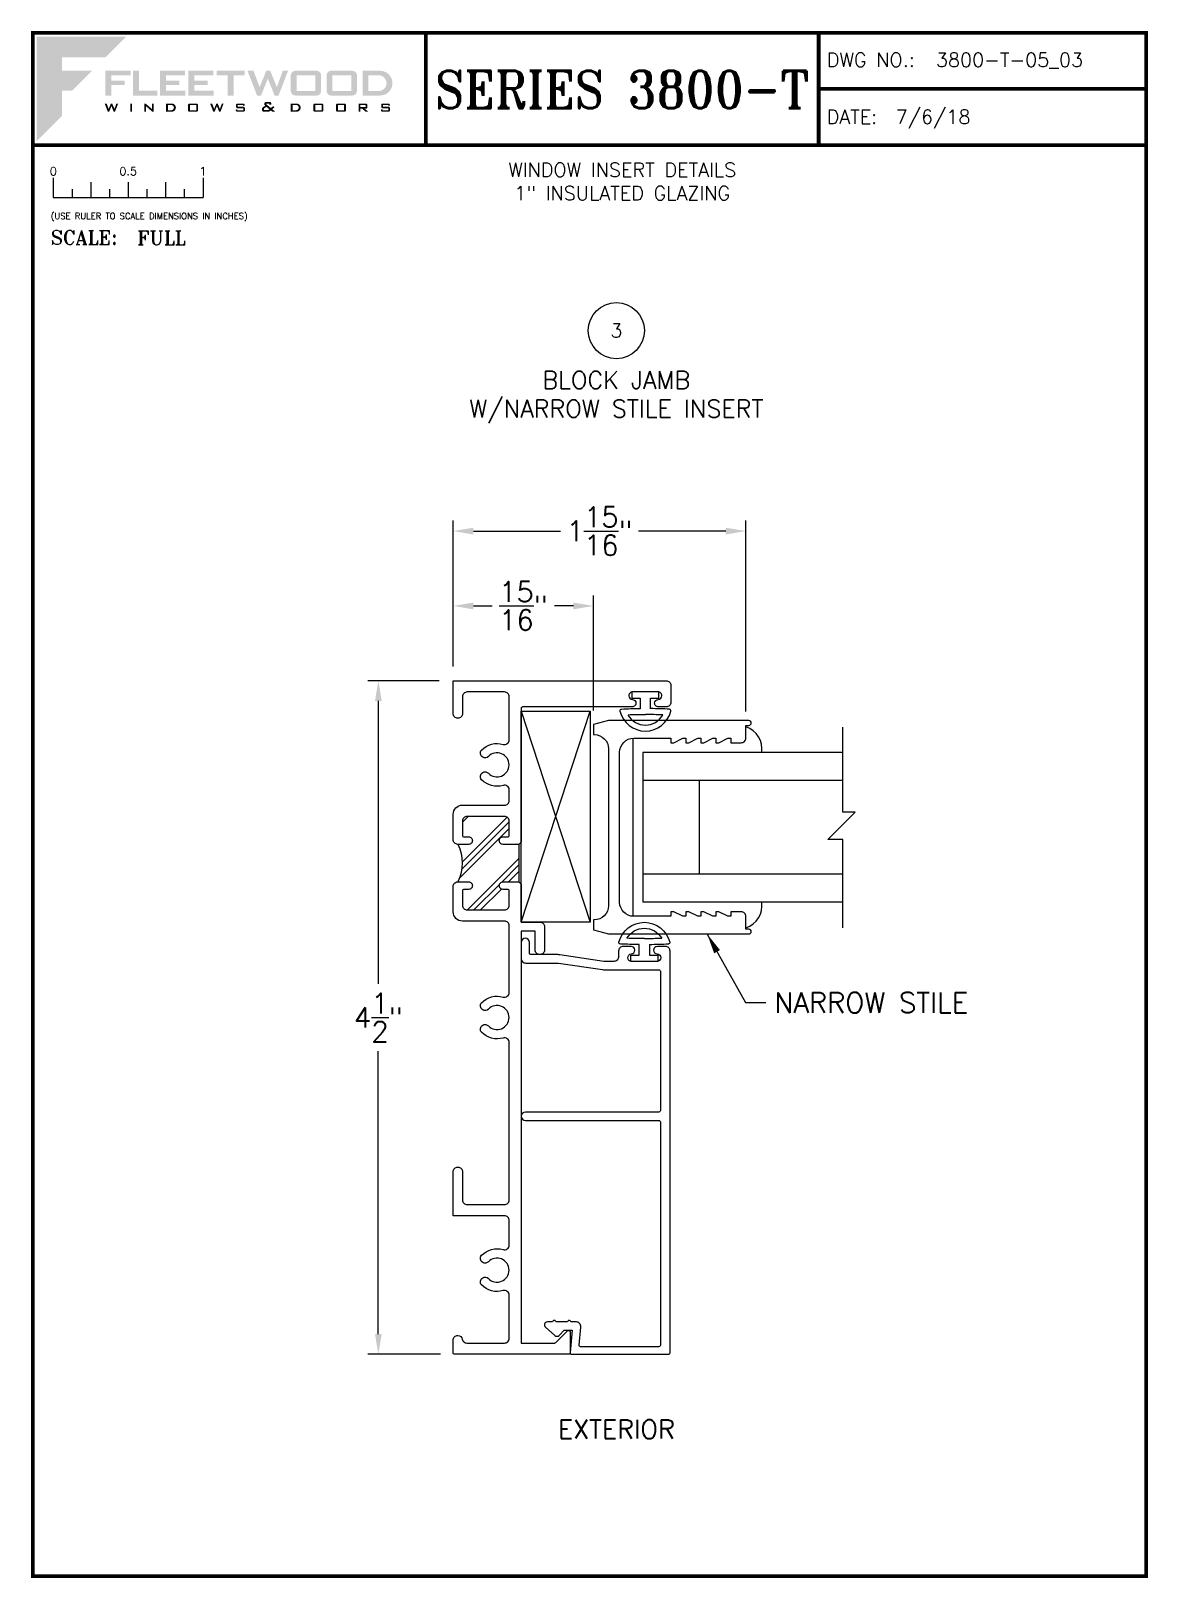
# Paper-space layout 'DETAIL 3' of a CAD drawing. Extents: x 0.3 to 7.8, y 0.1 to 10.4.
# The model-space entities are those that its viewports show. They can reach past a viewport. Long polylines and large blocks are cut down to what shows.
import ezdxf
from ezdxf.enums import TextEntityAlignment as Align

# ---------------------------------------------------------------- set-up
doc = ezdxf.new("R2010")
doc.units = 0
doc.header["$MEASUREMENT"] = 0
doc.layers.get('0').update_dxf_attribs({"linetype": 'CONTINUOUS'})
doc.layers.get('Defpoints').update_dxf_attribs({"linetype": 'CONTINUOUS'})
for name, color, linetype in [('DIM', 7, 'CONTINUOUS'), ('FRAME', 1, 'CONTINUOUS'), ('GEOMETRY', 1, 'CONTINUOUS'), ('GLASS', 7, 'CONTINUOUS'), ('GLASS-VINYL', 7, 'CONTINUOUS'), ('MISC.', 7, 'CONTINUOUS'), ('SASH', 5, 'CONTINUOUS'), ('TEXT', 7, 'CONTINUOUS')]:
    doc.layers.add(name, color=color, linetype=linetype)
doc.layers.add('vp', color=40, linetype='CONTINUOUS', plot=False)
doc.layers.get('vp').off()
doc.styles.add('ROMANS', font='romans')
doc.styles.add('ROMANT', font='romant')
doc.styles.add('SIMPLEX-094', font='simplex.shx', dxfattribs={"height": 0.094})
doc.styles.get("Standard").update_dxf_attribs({"font": 'simplex.shx'})
doc.dimstyles.new('FULL SCALE', dxfattribs={"dimscale": 0.75, "dimtxt": 0.18, "dimasz": 0.18, "dimexe": 0.09375, "dimexo": 0.125, "dimgap": 0.09, "dimtad": 0, "dimtih": 1, "dimtoh": 1, "dimdec": 4, "dimzin": 0, "dimdsep": 46, "dimlunit": 4, "dimtxsty": 'Standard', "dimcen": 0.09, "dimadec": 0, "dimazin": 0, "dimtfac": 1, "dimtdec": 4, "dimtofl": 0, "dimtmove": 0, "dimatfit": 3, "dimfxl": 0, "dimtolj": 1, "dimtzin": 0, "dimarcsym": 0})

# ---------------------------------------------------------------- blocks, each defined once
blk = doc.blocks.new('sectball')
blk.add_circle((0, 0), 0.125)
blk.add_attdef('NO', text='', height=0.062).set_placement((0, 0), align=Align.MIDDLE_CENTER)
for tag, p in [('LINE1', (0, -0.2588)), ('LINE2', (0, -0.3864)), ('LINE3', (0, -0.5214))]:
    blk.add_attdef(tag, text='', height=0.078).set_placement(p, align=Align.CENTER)
blk = doc.blocks.new('*D44')
at = {"layer": 'Defpoints', "color": 0}
for p in [(3.121, 6.608), (3.121, 6.108), (4.059, 5.815)]:
    blk.add_point(p, dxfattribs=at)
at = {"layer": 'DIM', "color": 0, "lineweight": -2}
for p, q in [((3.121, 6.202), (3.121, 6.678)), ((4.059, 5.909), (4.059, 6.678)), ((3.256, 6.608), (3.381, 6.608)), ((3.924, 6.608), (3.799, 6.608))]:
    blk.add_line(p, q, dxfattribs=at)
at = {"layer": 'DIM', "color": 0}
for points in [[(3.256, 6.63), (3.256, 6.585), (3.121, 6.608)], [(3.924, 6.63), (3.924, 6.585), (4.059, 6.608)]]:
    blk.add_solid(points, dxfattribs=at)
at = {"layer": 'DIM', "color": 0, "insert": (3.59, 6.608), "char_height": 0.135, "attachment_point": 5}
blk.add_mtext('\\A1;{\\H1.000000x;\\S15/16;}"', dxfattribs=at)
blk = doc.blocks.new('*D45')
at = {"layer": 'Defpoints', "color": 0}
for p in [(3.121, 7.108), (3.121, 6.108), (5.077, 5.81)]:
    blk.add_point(p, dxfattribs=at)
at = {"layer": 'DIM', "color": 0, "lineweight": -2}
for p, q in [((3.121, 6.202), (3.121, 7.178)), ((5.077, 5.903), (5.077, 7.178)), ((3.256, 7.108), (3.838, 7.108)), ((4.942, 7.108), (4.359, 7.108))]:
    blk.add_line(p, q, dxfattribs=at)
at = {"layer": 'DIM', "color": 0}
for points in [[(3.256, 7.13), (3.256, 7.085), (3.121, 7.108)], [(4.942, 7.13), (4.942, 7.085), (5.077, 7.108)]]:
    blk.add_solid(points, dxfattribs=at)
at = {"layer": 'DIM', "color": 0, "insert": (4.099, 7.108), "char_height": 0.135, "attachment_point": 5}
blk.add_mtext('\\A1;1{\\H1.000000x;\\S15/16;}"', dxfattribs=at)
blk = doc.blocks.new('Fleetwood_Logo_6-10-15')
h = blk.add_hatch(color=154)
h.dxf.hatch_style = 1
h.paths.add_polyline_path([(0.2526, -0.0017), (0.0019, -0.0017), (0.0019, -0.2942), (0.0725, -0.2236), (0.0725, -0.1535), (0.1007, -0.1535), (0.1567, -0.0976), (0.0725, -0.0976), (0.0725, -0.0596), (0.1946, -0.0596)])
h = blk.add_hatch(color=251)
h.dxf.hatch_style = 1
h.paths.add_polyline_path([(0.2487, -0.1256), (0.2112, -0.1256), (0.2112, -0.1102), (0.2647, -0.1102), (0.2647, -0.0976), (0.1946, -0.0976), (0.1946, -0.1667), (0.2112, -0.1667), (0.2112, -0.1377), (0.2487, -0.1377)])
h = blk.add_hatch(color=251)
h.dxf.hatch_style = 1
h.paths.add_polyline_path([(0.2886, -0.0976), (0.272, -0.0976), (0.272, -0.1667), (0.3401, -0.1667), (0.3401, -0.1535), (0.2886, -0.1535)])
h = blk.add_hatch(color=251)
h.dxf.hatch_style = 1
h.paths.add_polyline_path([(0.4175, -0.0976), (0.3474, -0.0976), (0.3474, -0.1667), (0.4185, -0.1667), (0.4185, -0.1534), (0.364, -0.1534), (0.364, -0.1377), (0.4015, -0.1377), (0.4015, -0.1256), (0.364, -0.1256), (0.364, -0.1102), (0.4175, -0.1102)])
h = blk.add_hatch(color=251)
h.dxf.hatch_style = 1
h.paths.add_polyline_path([(0.4965, -0.0976), (0.4264, -0.0976), (0.4264, -0.1667), (0.4975, -0.1667), (0.4975, -0.1534), (0.443, -0.1534), (0.443, -0.1377), (0.4804, -0.1377), (0.4804, -0.1256), (0.443, -0.1256), (0.443, -0.1102), (0.4965, -0.1102)])
h = blk.add_hatch(color=251)
h.dxf.hatch_style = 1
h.paths.add_polyline_path([(0.5842, -0.0976), (0.5054, -0.0976), (0.5054, -0.1102), (0.5365, -0.1102), (0.5365, -0.1667), (0.5531, -0.1667), (0.5531, -0.1102), (0.5842, -0.1102)])
h = blk.add_hatch(color=251)
h.dxf.hatch_style = 1
h.paths.add_polyline_path([(0.6089, -0.0976), (0.5921, -0.0976), (0.6188, -0.1667), (0.63, -0.1667), (0.6489, -0.1192), (0.6679, -0.1667), (0.6789, -0.1667), (0.7056, -0.0976), (0.6908, -0.0976), (0.6742, -0.1433), (0.6558, -0.0976), (0.6446, -0.0976), (0.6261, -0.1433)])
h = blk.add_hatch(color=251)
h.dxf.hatch_style = 1
h.paths.add_polyline_path([(0.7853, -0.0976), (0.726, -0.0976, 0.414214), (0.7133, -0.1102), (0.7133, -0.154, 0.414214), (0.726, -0.1667), (0.7853, -0.1667, 0.414214), (0.798, -0.154), (0.798, -0.1102, 0.414214)])
h.paths.add_polyline_path([(0.7819, -0.1102), (0.7819, -0.154), (0.7294, -0.154), (0.7294, -0.1102)], flags=16)
h = blk.add_hatch(color=251)
h.dxf.hatch_style = 1
h.paths.add_polyline_path([(0.8856, -0.0976), (0.8262, -0.0976, 0.414214), (0.8136, -0.1102), (0.8136, -0.154, 0.414214), (0.8262, -0.1667), (0.8856, -0.1667, 0.414214), (0.8982, -0.154), (0.8982, -0.1102, 0.414214)])
h.paths.add_polyline_path([(0.8822, -0.1102), (0.8822, -0.154), (0.8296, -0.154), (0.8296, -0.1102)], flags=16)
h = blk.add_hatch(color=251)
h.dxf.hatch_style = 1
h.paths.add_polyline_path([(0.9632, -0.0976), (0.914, -0.0976), (0.914, -0.1667), (0.9632, -0.1667, 1)])
h.paths.add_polyline_path([(0.9301, -0.1102), (0.9593, -0.1102, -1), (0.9593, -0.154), (0.9301, -0.154)], flags=16)
h = blk.add_hatch(color=7)
h.dxf.hatch_style = 1
h.paths.add_polyline_path([(0.2301, -0.1891), (0.2251, -0.1891), (0.2196, -0.2043), (0.2134, -0.1891), (0.2097, -0.1891), (0.2035, -0.2043), (0.1978, -0.1891), (0.1922, -0.1891), (0.2011, -0.2121), (0.2048, -0.2121), (0.2112, -0.1963), (0.2175, -0.2121), (0.2212, -0.2121)])
h = blk.add_hatch(color=7)
h.dxf.hatch_style = 1
h.paths.add_polyline_path([(0.2691, -0.1891), (0.2637, -0.1891), (0.2637, -0.2118), (0.2637, -0.2121), (0.2691, -0.2121)])
h = blk.add_hatch(color=7)
h.dxf.hatch_style = 1
h.paths.add_polyline_path([(0.3077, -0.1964), (0.3259, -0.2121), (0.3298, -0.2121), (0.3298, -0.1891), (0.325, -0.1891), (0.325, -0.2047), (0.3067, -0.1891), (0.3029, -0.1891), (0.3029, -0.2121), (0.3077, -0.2121)])
h = blk.add_hatch(color=7)
h.dxf.hatch_style = 1
h.paths.add_polyline_path([(0.3801, -0.1891), (0.3637, -0.1891), (0.3637, -0.2121), (0.3801, -0.2121, 1)])
h.paths.add_polyline_path([(0.3691, -0.2079), (0.3691, -0.1933), (0.3788, -0.1933, -1), (0.3788, -0.2079)], flags=16)
h = blk.add_hatch(color=7)
h.dxf.hatch_style = 1
h.paths.add_polyline_path([(0.4537, -0.2079), (0.4537, -0.1933, 0.414214), (0.4495, -0.1891), (0.4297, -0.1891, 0.414214), (0.4255, -0.1933), (0.4255, -0.2079, 0.414214), (0.4297, -0.2121), (0.4495, -0.2121, 0.414214)])
h.paths.add_polyline_path([(0.4308, -0.2079), (0.4308, -0.1933), (0.4484, -0.1933), (0.4484, -0.2079)], flags=16)
h = blk.add_hatch(color=7)
h.dxf.hatch_style = 1
h.paths.add_polyline_path([(0.5253, -0.1891), (0.5203, -0.1891), (0.5148, -0.2043), (0.5087, -0.1891), (0.5049, -0.1891), (0.4988, -0.2043), (0.493, -0.1891), (0.4874, -0.1891), (0.4963, -0.2121), (0.5001, -0.2121), (0.5064, -0.1963), (0.5127, -0.2121), (0.5164, -0.2121)])
h = blk.add_hatch(color=7)
h.dxf.hatch_style = 1
h.paths.add_polyline_path([(0.5801, -0.1891), (0.5643, -0.1891, 0.414214), (0.56, -0.1933), (0.56, -0.1981, 0.414214), (0.5643, -0.2024), (0.58, -0.2024), (0.58, -0.2078), (0.5637, -0.2078), (0.5637, -0.2052), (0.5591, -0.2062), (0.5591, -0.2078, 0.414214), (0.5634, -0.2121), (0.5805, -0.2121, 0.414214), (0.5848, -0.2078), (0.5848, -0.2024, 0.414214), (0.5805, -0.1982), (0.5648, -0.1982), (0.5648, -0.193), (0.5798, -0.193), (0.5798, -0.1958), (0.5843, -0.1948), (0.5843, -0.1933, 0.414214)])
h = blk.add_hatch(color=7)
h.dxf.hatch_style = 1
h.paths.add_polyline_path([(0.645, -0.1913, -0.222262), (0.6447, -0.1906), (0.6447, -0.1892), (0.6535, -0.1892), (0.6535, -0.193), (0.6587, -0.1918), (0.6587, -0.189, 0.414214), (0.6544, -0.1847), (0.6437, -0.1847, 0.414214), (0.6394, -0.189), (0.6394, -0.1922, 0.222262), (0.6407, -0.1948), (0.6415, -0.1955), (0.6345, -0.1998, 0.260684), (0.6329, -0.2027), (0.6329, -0.2078, 0.414214), (0.6372, -0.2121), (0.6514, -0.2121, 0.17577), (0.6536, -0.2113), (0.657, -0.2085), (0.6614, -0.2121), (0.6699, -0.2121), (0.6613, -0.2049), (0.6676, -0.1997), (0.6637, -0.1964), (0.6574, -0.2017)])
h.paths.add_polyline_path([(0.6532, -0.2052), (0.6509, -0.2072, -0.17577), (0.6502, -0.2074), (0.6382, -0.2074), (0.6382, -0.2033, -0.260684), (0.6387, -0.2025), (0.6451, -0.1985)], flags=16)
h = blk.add_hatch(color=7)
h.dxf.hatch_style = 1
h.paths.add_polyline_path([(0.7294, -0.1891), (0.713, -0.1891), (0.713, -0.2121), (0.7294, -0.2121, 1)])
h.paths.add_polyline_path([(0.7184, -0.2079), (0.7184, -0.1933), (0.7281, -0.1933, -1), (0.7281, -0.2079)], flags=16)
h = blk.add_hatch(color=7)
h.dxf.hatch_style = 1
h.paths.add_polyline_path([(0.8045, -0.2079), (0.8045, -0.1933, 0.414214), (0.8003, -0.1891), (0.7805, -0.1891, 0.414214), (0.7763, -0.1933), (0.7763, -0.2079, 0.414214), (0.7805, -0.2121), (0.8003, -0.2121, 0.414214)])
h.paths.add_polyline_path([(0.7816, -0.2079), (0.7816, -0.1933), (0.7992, -0.1933), (0.7992, -0.2079)], flags=16)
h = blk.add_hatch(color=7)
h.dxf.hatch_style = 1
h.paths.add_polyline_path([(0.8678, -0.2079), (0.8678, -0.1933, 0.414214), (0.8636, -0.1891), (0.8438, -0.1891, 0.414214), (0.8396, -0.1933), (0.8396, -0.2079, 0.414214), (0.8438, -0.2121), (0.8636, -0.2121, 0.414214)])
h.paths.add_polyline_path([(0.8449, -0.2079), (0.8449, -0.1933), (0.8624, -0.1933), (0.8624, -0.2079)], flags=16)
h = blk.add_hatch(color=7)
h.dxf.hatch_style = 1
h.paths.add_polyline_path([(0.9277, -0.1993), (0.9277, -0.1933, 0.414214), (0.9235, -0.1891), (0.9028, -0.1891), (0.9028, -0.2121), (0.9082, -0.2121), (0.9082, -0.2035), (0.9131, -0.2035), (0.9224, -0.2121), (0.9303, -0.2121), (0.9197, -0.2035), (0.9235, -0.2035, 0.414214)])
h.paths.add_polyline_path([(0.9082, -0.1993), (0.9082, -0.1933), (0.9214, -0.1933, -0.414214), (0.9224, -0.1943), (0.9224, -0.1983, -0.414214), (0.9214, -0.1993)], flags=16)
h = blk.add_hatch(color=7)
h.dxf.hatch_style = 1
h.paths.add_polyline_path([(0.9867, -0.1982), (0.971, -0.1982), (0.971, -0.193), (0.9859, -0.193), (0.9859, -0.1958), (0.9905, -0.1948), (0.9905, -0.1933, 0.414214), (0.9863, -0.1891), (0.9705, -0.1891, 0.414214), (0.9662, -0.1933), (0.9662, -0.1981, 0.414214), (0.9705, -0.2024), (0.9862, -0.2024), (0.9862, -0.2078), (0.9699, -0.2078), (0.9699, -0.2052), (0.9653, -0.2062), (0.9653, -0.2078, 0.414214), (0.9696, -0.2121), (0.9867, -0.2121, 0.414214), (0.991, -0.2078), (0.991, -0.2024, 0.414214)])
blk = doc.blocks.new('A-SIZE_P')
at = {"const_width": 0.025}
blk.add_lwpolyline([(0.313, 0.125), (7.751, 0.125), (7.751, 10.437), (0.313, 10.437)], close=True, dxfattribs=at)
for points in [[(2.938, 10.437), (2.938, 9.687)], [(5.563, 10.437), (5.563, 9.687)], [(5.563, 10.062), (7.751, 10.062)], [(0.313, 9.687), (7.751, 9.687)]]:
    blk.add_lwpolyline(points, dxfattribs=at)
at = {"xscale": 2.387023416083395, "yscale": 2.387023416083395, "zscale": 2.387023416083395}
blk.add_blockref('Fleetwood_Logo_6-10-15', (0.334, 10.416), dxfattribs=at)
for s, style, p in [('DWG NO.:', 'SIMPLEX-094', (5.617, 10.209)), ('DATE:', 'SIMPLEX-094', (5.616, 9.829)), ('SCALE:', 'ROMANT', (0.433, 9.022))]:
    blk.add_text(s, height=0.094, dxfattribs=dict(style=style)).set_placement(p)
for tag, p, style in [('DWG_NO', (6.346, 10.209), 'SIMPLEX-094'), ('DATE', (6.077, 9.829), 'SIMPLEX-094'), ('SCALE', (1.011, 9.02), 'ROMANT')]:
    blk.add_attdef(tag, p, '', height=0.094, dxfattribs=dict(style=style))
for tag, height, style, width, p, p2 in [('DWG_NO_F', 0.094, 'SIMPLEX-094', 1.745692, (6.347, 10.209), (7.683, 10.209)), ('PRODUCT', 0.25, 'ROMANT', 1.390728, (3.001, 9.934), (5.5, 9.934))]:
    blk.add_attdef(tag, text='', height=height, dxfattribs=dict(style=style, width=width)).set_placement(p, p2, align=Align.FIT)
blk = doc.blocks.new('Full')
for p, q in [((0.137, -0.219), (0.137, -0.35)), ((0.262, -0.294), (0.262, -0.35)), ((0.387, -0.249), (0.387, -0.35)), ((0.512, -0.294), (0.512, -0.35)), ((0.637, -0.249), (0.637, -0.35)), ((0.762, -0.294), (0.762, -0.35)), ((0.887, -0.249), (0.887, -0.35)), ((1.012, -0.294), (1.012, -0.35)), ((1.137, -0.219), (1.137, -0.35)), ((0.137, -0.35), (1.137, -0.35))]:
    blk.add_line(p, q)
for s, p in [('0', (0.137, -0.219)), ('0.5', (0.637, -0.219)), ('1', (1.137, -0.219))]:
    blk.add_text(s, height=0.055).set_placement(p, align=Align.BOTTOM_CENTER)
at = {"style": 'ROMANS'}
blk.add_text('(USE RULER TO SCALE DIMENSIONS IN INCHES)', height=0.04115, dxfattribs=at).set_placement((0.12, -0.495))
blk = doc.blocks.new('*D96')
at = {"layer": 'Defpoints', "color": 0}
for p in [(3.121, 6.108), (2.621, 1.608), (3.131, 1.608)]:
    blk.add_point(p, dxfattribs=at)
at = {"layer": 'DIM', "color": 0, "lineweight": -2}
for p, q in [((3.027, 6.108), (2.551, 6.108)), ((2.621, 5.973), (2.621, 4.083)), ((2.621, 1.743), (2.621, 3.633)), ((3.037, 1.608), (2.551, 1.608))]:
    blk.add_line(p, q, dxfattribs=at)
at = {"layer": 'DIM', "color": 0}
for points in [[(2.599, 5.973), (2.644, 5.973), (2.621, 6.108)], [(2.599, 1.743), (2.644, 1.743), (2.621, 1.608)]]:
    blk.add_solid(points, dxfattribs=at)
at = {"layer": 'DIM', "color": 0, "insert": (2.621, 3.858), "char_height": 0.135, "attachment_point": 5}
blk.add_mtext('\\A1;4{\\H1.000000x;\\S1/2;}"', dxfattribs=at)
blk = doc.blocks.new('3008 FIXED STILE')
blk.add_lwpolyline([(-1.038, 0.713), (-1.002, 0.713), (-0.1, 0.713), (0, 0.686), (0, 0.619), (-0.006, 0.619, 0.414214), (-0.1, 0.525), (-0.1, -0.525, 0.414214), (-0.006, -0.619), (0, -0.619), (0, -0.686), (-0.1, -0.713), (-1.038, -0.713, -0.999996), (-1.038, -0.681), (-1.018, -0.681), (-1.018, -0.596, -0.414214), (-0.987, -0.565), (-0.918, -0.565), (-0.918, -0.595), (-0.898, -0.595), (-0.838, -0.565), (-0.818, -0.565), (-0.818, -0.595), (-0.798, -0.595), (-0.738, -0.565), (-0.718, -0.565), (-0.718, -0.595), (-0.698, -0.595), (-0.638, -0.565), (-0.618, -0.565), (-0.618, -0.595), (-0.598, -0.595), (-0.538, -0.565), (-0.518, -0.565), (-0.518, -0.595), (-0.269, -0.595, 0.414214), (-0.175, -0.501), (-0.175, 0.501, 0.414214), (-0.269, 0.595), (-0.518, 0.595), (-0.518, 0.565), (-0.538, 0.565), (-0.598, 0.595), (-0.618, 0.595), (-0.618, 0.565), (-0.638, 0.565), (-0.698, 0.595), (-0.718, 0.595), (-0.718, 0.565), (-0.738, 0.565), (-0.798, 0.595), (-0.818, 0.595), (-0.818, 0.565), (-0.838, 0.565), (-0.898, 0.595), (-0.918, 0.595), (-0.918, 0.565), (-0.987, 0.565, -0.414214), (-1.018, 0.596), (-1.018, 0.681), (-1.038, 0.681, -0.999996), (-1.038, 0.713)], format="xyb")
blk = doc.blocks.new('25031')
at = {"layer": 'GEOMETRY', "color": 5}
for p, q in [((-0.035, 0.112), (-0.035, 0.042)), ((0.035, 0.042), (0.035, 0.112)), ((-0.035, 0.042), (-0.09, 0.042)), ((-0.09, 0.042), (-0.09, 0)), ((-0.09, 0), (0.09, 0)), ((0.09, 0.042), (0.035, 0.042)), ((0.09, 0), (0.09, 0.042))]:
    blk.add_line(p, q, dxfattribs=at)
for centre, radius, start, end in [((0, 0.086), 0.175, 14.1622, 165.8685), ((0, 0.086), 0.135, 30.4808, 149.5259), ((-0.16, 0.126), 0.01, 165.8685, 267.1063), ((0, 3.29), 3.179, 267.1063, 269.3654), ((0, 3.29), 3.139, 267.8759, 269.9963), ((0.005, 3.056), 2.904, 269.9005, 272.1922), ((0.005, 3.056), 2.944, 270.5829, 273.0223), ((0.16, 0.126), 0.01, 273.0223, 14.1622)]:
    blk.add_arc(centre, radius, start, end, dxfattribs=at)
blk = doc.blocks.new('3809 BLOCK FRAME')
h = blk.add_hatch()
h.set_pattern_fill('PLAST', color=256, angle=45, style=0)
h.set_pattern_definition([(45, (-4.25098, -6.643), (-0.176777, 0.176777), []), (45, (-4.27308, -6.6209), (-0.176777, 0.176777), []), (45, (-4.29517, -6.5988), (-0.176777, 0.176777), [])])
edge = h.paths.add_edge_path()
edge.add_arc((-0.937, 0.093), 0.031, 270, 360, ccw=False)
edge.add_line((-0.937, 0.062), (-1.033, 0.062))
edge.add_arc((-1.033, 0.072), 0.01, 180, 270, ccw=False)
edge.add_line((-1.043, 0.072), (-1.043, 0.103))
edge.add_arc((-1.068, 0.103), 0.025, 360, 450)
edge.add_arc((-1.068, 0.103), 0.025, 90, 180)
edge.add_line((-1.093, 0.103), (-1.093, 0.031))
edge.add_arc((-1.218, -0.221), 0.281, 63.5092, 116.4908)
edge.add_line((-1.344, 0.031), (-1.344, 0.103))
edge.add_arc((-1.369, 0.103), 0.025, 0, 90)
edge.add_arc((-1.369, 0.103), 0.025, 90, 180)
edge.add_line((-1.394, 0.103), (-1.394, 0.072))
edge.add_arc((-1.404, 0.072), 0.01, 270, 360, ccw=False)
edge.add_line((-1.404, 0.062), (-1.5, 0.062))
edge.add_arc((-1.5, 0.093), 0.031, 180, 270, ccw=False)
edge.add_line((-1.531, 0.093), (-1.531, 0.343))
edge.add_arc((-1.5, 0.343), 0.031, 90, 180, ccw=False)
edge.add_line((-1.5, 0.374), (-1.404, 0.374))
edge.add_arc((-1.404, 0.364), 0.01, 0, 90, ccw=False)
edge.add_line((-1.394, 0.364), (-1.394, 0.333))
edge.add_arc((-1.369, 0.333), 0.025, 180, 270)
edge.add_arc((-1.369, 0.333), 0.025, 270, 360)
edge.add_line((-1.344, 0.333), (-1.344, 0.439))
edge.add_line((-1.344, 0.439), (-1.093, 0.439))
edge.add_line((-1.093, 0.439), (-1.093, 0.333))
edge.add_arc((-1.068, 0.333), 0.025, 180, 270)
edge.add_arc((-1.068, 0.333), 0.025, 270, 360)
edge.add_line((-1.043, 0.333), (-1.043, 0.364))
edge.add_arc((-1.033, 0.364), 0.01, 90, 180, ccw=False)
edge.add_line((-1.033, 0.374), (-0.937, 0.374))
edge.add_arc((-0.937, 0.343), 0.031, 0, 90, ccw=False)
edge.add_line((-0.906, 0.343), (-0.906, 0.093))
blk.add_line((-1.093, 0.439), (-1.344, 0.439))
for points in [[(-1.093, 0.439), (-1.093, 0.333, 0.414214), (-1.068, 0.308, 0.414214), (-1.043, 0.333), (-1.043, 0.364, -0.414214), (-1.033, 0.374), (-0.937, 0.374, -0.414214), (-0.906, 0.343), (-0.906, 0.093, -0.414214), (-0.937, 0.062), (-1.033, 0.062, -0.414214), (-1.043, 0.072), (-1.043, 0.103, 0.414214), (-1.068, 0.128), (-1.068, 0.128, 0.414214), (-1.093, 0.103), (-1.093, 0.031, 0.414214), (-1.062, 0), (-0.893, 0, 0.414214), (-0.831, 0.062), (-0.831, 0.343, -0.414214), (-0.8, 0.374), (-0.729, 0.374, -0.5024), (-0.699, 0.334, 0.280293), (-0.661, 0.19, 0.498955), (-0.613, 0.198), (-0.613, 0.198, 0.334263), (-0.618, 0.235, -2.470836), (-0.506, 0.235, 0.334263), (-0.511, 0.198, 0.498955), (-0.463, 0.19, 0.280293), (-0.425, 0.334, -0.5024), (-0.395, 0.374), (-0.106, 0.374, -0.414214), (-0.075, 0.343), (-0.075, 0.093, -0.414214), (-0.106, 0.062), (-0.219, 0.062, 0.414214), (-0.25, 0.031, 0.414214), (-0.219, 0), (0, 0), (0, 1.423, 0.414214), (-0.031, 1.454), (-0.144, 1.454, 0.414214), (-0.175, 1.423), (-0.175, 1.371, 0.414214), (-0.15, 1.346), (-0.15, 1.346, 0.399638), (-0.125, 1.37, -0.399638), (-0.1, 1.394), (-0.1, 1.394, -0.414214), (-0.075, 1.369), (-0.075, 1.199, -0.414214), (-0.1, 1.174), (-0.1, 1.174, -0.399638), (-0.125, 1.198, 0.399638), (-0.15, 1.221, 0.414214), (-0.175, 1.196), (-0.175, 0.464, -0.414214), (-0.185, 0.454), (-1.078, 0.454), (-1.093, 0.439)], [(-1.344, 0.439), (-1.344, 0.439), (-1.359, 0.454), (-1.612, 0.454), (-1.612, 0.579, 0.414214), (-1.643, 0.61), (-1.799, 0.61, 0.414214), (-1.83, 0.579, 0.414214), (-1.799, 0.548), (-1.674, 0.548), (-1.674, 0.454), (-4.425, 0.454), (-4.425, 0.678, -0.198912), (-4.422, 0.685), (-4.343, 0.764, 0.668179), (-4.35, 0.781), (-4.49, 0.781, 0.414214), (-4.5, 0.771), (-4.5, 0.01, 0.414214), (-4.49, 0), (-4.406, 0, 0.414214), (-4.375, 0.031, 0.358249), (-4.4, 0.061, -0.358249), (-4.425, 0.092), (-4.425, 0.343, -0.414214), (-4.394, 0.374), (-4.105, 0.374, -0.5024), (-4.075, 0.334, 0.280293), (-4.037, 0.19, 0.498955), (-3.989, 0.198, 0.334263), (-3.994, 0.235, -2.470836), (-3.882, 0.235, 0.334263), (-3.887, 0.198, 0.498955), (-3.839, 0.19, 0.280293), (-3.801, 0.334, -0.5024), (-3.771, 0.374), (-3.606, 0.374, -0.414214), (-3.575, 0.343), (-3.575, 0), (-3.281, 0, 0.414214), (-3.25, 0.031, 0.414214), (-3.281, 0.062), (-3.469, 0.062, -0.414214), (-3.5, 0.093), (-3.5, 0.343, -0.414214), (-3.469, 0.374), (-2.417, 0.374, -0.5024), (-2.387, 0.334, 0.280293), (-2.349, 0.19, 0.498955), (-2.301, 0.198, 0.334263), (-2.306, 0.235, -2.470836), (-2.194, 0.235, 0.334263), (-2.199, 0.198, 0.498955), (-2.151, 0.19, 0.280293), (-2.113, 0.334, -0.5024), (-2.083, 0.374), (-1.637, 0.374, -0.414214), (-1.606, 0.343), (-1.606, 0.062, 0.414214), (-1.544, 0), (-1.375, 0, 0.414214), (-1.344, 0.031), (-1.344, 0.103, 0.414214), (-1.369, 0.128, 0.414214), (-1.394, 0.103), (-1.394, 0.072, -0.414214), (-1.404, 0.062), (-1.5, 0.062, -0.414214), (-1.531, 0.093), (-1.531, 0.343, -0.414214), (-1.5, 0.374), (-1.404, 0.374, -0.414214), (-1.394, 0.364), (-1.394, 0.333, 0.414214), (-1.369, 0.308, 0.414214), (-1.344, 0.333), (-1.344, 0.439)]]:
    blk.add_lwpolyline(points, format="xyb")
blk.add_arc((-1.218, -0.221), 0.281, 63.5092, 116.4908)

msp = doc.modelspace()

# ---------------------------------------------------------------- linework, layer by layer
at = {"layer": 'FRAME'}
msp.add_lwpolyline([(7.63, -6.904), (7.107, -6.904, -0.440011), (7.097, -6.893), (7.108, -6.772, 0.440011), (7.077, -6.738), (7.048, -6.738, -0.267949), (7.04, -6.733, 0.57735), (7.022, -6.733, -0.267949), (7.014, -6.738), (6.948, -6.738, -0.267949), (6.94, -6.733, 0.57735), (6.922, -6.733, -0.267949), (6.914, -6.738), (6.885, -6.738, 0.691708), (6.872, -6.773), (6.935, -6.829, 0.395486), (6.963, -6.828), (6.997, -6.794), (7.05, -6.794), (7.037, -6.943, 0.440011), (7.047, -6.954), (7.695, -6.954, 0.414214), (7.705, -6.944), (7.705, -4.26, 0.414214), (7.674, -4.229), (7.62, -4.229, 0.975), (7.619, -4.279, -0.975), (7.618, -4.329), (7.448, -4.329, -0.975), (7.446, -4.279, 0.975), (7.445, -4.229), (7.392, -4.229, 0.414214), (7.361, -4.26), (7.361, -4.298, -0.414214), (7.33, -4.329), (7.267, -4.329, -0.035412), (7.262, -4.329), (6.968, -4.285, 0.035412), (6.956, -4.284), (6.776, -4.284, -0.414214), (6.766, -4.274), (6.766, -4.202, 1), (6.71, -4.202), (6.71, -4.309, 0.414214), (6.741, -4.34), (6.956, -4.34, -0.035412), (6.96, -4.34), (7.254, -4.384, 0.035412), (7.267, -4.385), (7.63, -4.385, -0.414214), (7.64, -4.395), (7.64, -5.326, -0.414214), (7.63, -5.336), (6.738, -5.336, 1), (6.738, -5.392), (7.63, -5.392, -0.414214), (7.64, -5.402), (7.64, -6.894, -0.414214)], format="xyb", close=True, dxfattribs=at)
at = {"layer": 'GLASS'}
for p, q in [((6.71, -2.658), (7.17, -2.658)), ((6.71, -4.067), (7.17, -2.658)), ((6.71, -2.658), (7.17, -4.067)), ((6.71, -4.067), (6.71, -2.658)), ((7.17, -2.658), (7.17, -4.067)), ((7.17, -4.067), (6.71, -4.067))]:
    msp.add_line(p, q, dxfattribs=at)
at = {"layer": 'GLASS-VINYL', "color": 7}
for p, q in [((7.459, -4.028), (7.459, -2.838)), ((8.859, -2.933), (7.524, -2.933)), ((7.524, -2.933), (7.524, -3.933)), ((8.859, -3.121), (7.524, -3.121)), ((7.899, -3.121), (7.899, -3.746)), ((8.859, -3.746), (7.524, -3.746)), ((8.859, -3.933), (7.524, -3.933))]:
    msp.add_line(p, q, dxfattribs=at)
for centre, start, end in [((8.166, -2.909), 350.7597, 72.6458), ((8.166, -3.958), 287.3542, 9.2403)]:
    msp.add_arc(centre, 0.153, start, end, dxfattribs=at)
at = {"layer": 'MISC.'}
msp.add_lwpolyline([(8.859, -4.104), (8.859, -3.515), (8.758, -3.515), (8.942, -3.331), (8.859, -3.331), (8.859, -2.763)], dxfattribs=at)

# ---------------------------------------------------------------- block references
at = {"layer": 'FRAME', "xscale": -1, "rotation": 270}
msp.add_blockref('3809 BLOCK FRAME', (6.256, -2.454), dxfattribs=at)
at = {"layer": 'SASH', "xscale": -1}
msp.add_blockref('3008 FIXED STILE', (7.193, -3.433), dxfattribs=at)
at = {"layer": 'TEXT', "rotation": 180}
msp.add_blockref('25031', (7.54, -2.529), dxfattribs=at)
at = {"layer": 'TEXT', "xscale": -1}
msp.add_blockref('25031', (7.533, -4.329), dxfattribs=at)

psp = doc.layouts.new('DETAIL 3')

# ---------------------------------------------------------------- block references
at = {"layer": 'DIM'}
ref = psp.add_blockref('A-SIZE_P', (0, 0), dxfattribs=at)
ref.add_attrib('DATE', '7/6/18', (6.07741, 9.82884), dxfattribs={"layer": '0', "height": 0.094, "style": 'SIMPLEX-094'})
ref.add_attrib('SCALE', 'FULL', (1.01101, 9.02035), dxfattribs={"layer": '0', "height": 0.094, "style": 'ROMANT'})
ref.add_attrib('PRODUCT', 'SERIES 3800-T', dxfattribs={"layer": '0', "height": 0.25, "style": 'ROMANT', "width": 0.807692}).set_placement((3.0005, 9.93352), (5.5005, 9.93352), align=Align.FIT)
ref.add_attrib('DWG_NO', '3800-T-05_03', (6.34634, 10.20879), dxfattribs={"layer": '0', "height": 0.094, "style": 'SIMPLEX-094'})
psp.add_blockref('Full', (0.313, 9.687), dxfattribs=at)
at = {"layer": 'TEXT', "xscale": 1.5, "yscale": 1.5, "zscale": 1.5}
psp.add_blockref('sectball', (4.21139, 8.4472), dxfattribs=at).add_auto_attribs({'NO': '3', 'LINE1': 'BLOCK JAMB', 'LINE2': 'W/NARROW STILE INSERT'})

# ---------------------------------------------------------------- texts
at = {"layer": 'DIM', "insert": (5.26626, 4.02497), "char_height": 0.135, "attachment_point": 1}
psp.add_mtext('NARROW STILE', dxfattribs=at)
at = {"layer": 'TEXT', "insert": (4.2505, 9.44392), "char_height": 0.094, "width": 2.625, "attachment_point": 5}
psp.add_mtext('WINDOW INSERT DETAILS\\P1" INSULATED GLAZING', dxfattribs=at)
at = {"layer": 'TEXT', "color": 7, "insert": (4.21139, 1.10692), "char_height": 0.125, "width": 1.0667, "attachment_point": 5}
psp.add_mtext('EXTERIOR', dxfattribs=at)

# ---------------------------------------------------------------- dimensions: what is measured, and where the dimension line sits
at = {"layer": 'DIM'}
for base, p1, picture, middle in [((3.12109, 7.1078), (5.07659, 5.80962), '*D45', (4.09884, 7.1078)), ((3.12109, 6.6078), (4.05859, 5.81483), '*D44', (3.58984, 6.6078))]:
    dim = psp.add_linear_dim(base=base, p1=p1, p2=(3.12109, 6.1078), dimstyle='FULL SCALE', override={"dimlfac": -1}, dxfattribs=at)
    dim.commit()
    dim.dimension.update_dxf_attribs({"geometry": picture, "text_midpoint": middle})
dim = psp.add_linear_dim(base=(2.62109, 1.6078), p1=(3.12109, 6.1078), p2=(3.13109, 1.6078), angle=90, dimstyle='FULL SCALE', override={"dimlfac": -1}, dxfattribs=at)
dim.commit()
dim.dimension.update_dxf_attribs({"geometry": '*D96', "text_midpoint": (2.62109, 3.8578)})

# ---------------------------------------------------------------- leaders
at = {"layer": 'DIM', "annotation_type": 0, "has_hookline": 1, "hookline_direction": 0, "text_width": 1.45929}
psp.add_leader([(4.81824, 4.41562), (5.0746, 3.95747), (5.2096, 3.95747)], dimstyle='FULL SCALE', override={"dimgap": 0.039, "dimtad": 0}, dxfattribs=at)

# ---------------------------------------------------------------- viewports
at = {"layer": 'vp'}
psp.add_viewport(center=(4.66917, 3.91769), size=(3.76203, 5.242063), view_center_point=(7.80382, -4.6441), view_height=5.242063, dxfattribs=at)

doc.saveas('drawing.dxf')
